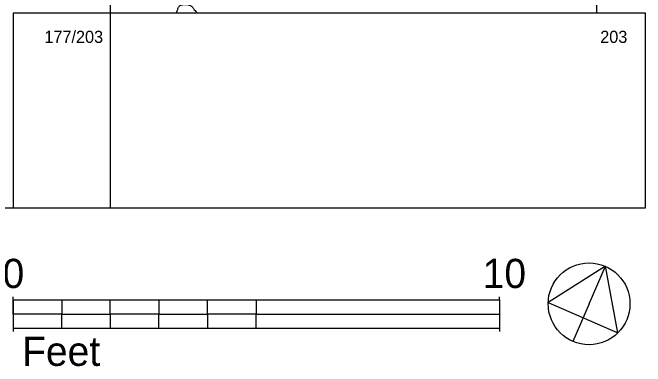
# Model space of a CAD drawing. Extents: x -290.1 to -249.4, y -285.3 to -250.8.
# Drawn here: x -272.01 to -259, y -285.26 to -277.99 of the extents above; entities that cross this region are included whole.
import ezdxf

# ---------------------------------------------------------------- set-up
doc = ezdxf.new("R2010")
doc.units = 0
for name, color, linetype in [('Compass', 7, 'Continuous'), ('Quadrats', 7, 'Continuous'), ('Scale', 7, 'Continuous'), ('Stone_Masonry', 7, 'Continuous'), ('Unit Numbers', 7, 'Continuous')]:
    doc.layers.add(name, color=color, linetype=linetype)

msp = doc.modelspace()

# ---------------------------------------------------------------- linework, layer by layer
at = {"layer": 'Compass'}
for q in [(-259.82, -283.203), (-260.493, -284.744)]:
    msp.add_line((-260.157, -283.973), q, dxfattribs=at)
msp.add_lwpolyline([(-259.82, -283.203), (-260.997, -283.944), (-259.564, -284.571), (-259.82, -283.203)], dxfattribs=at)
msp.add_circle((-260.157, -283.973), 0.841, dxfattribs=at)
at = {"layer": 'Quadrats'}
for p, q in [((-270, -274), (-270, -278)), ((-272, -278), (-272, -282)), ((-270, -278), (-272, -278)), ((-270, -278), (-270, -282)), ((-260, -278), (-270, -278))]:
    msp.add_line(p, q, dxfattribs=at)
msp.add_lwpolyline([(-260, -262), (-290, -262), (-290, -270), (-290, -272), (-290, -278), (-280, -278), (-280, -282), (-272, -282), (-270, -282), (-259, -282), (-259, -278), (-260, -278), (-260, -274), (-260, -272), (-260, -270), (-260, -262)], dxfattribs=at)
at = {"layer": 'Scale'}
for p, q in [((-272, -283.891), (-272, -283.833)), ((-262, -283.891), (-262, -283.833)), ((-272, -283.891), (-272, -284.481)), ((-272, -284.481), (-272, -284.541)), ((-262, -284.481), (-262, -284.541))]:
    msp.add_line(p, q, dxfattribs=at)
msp.add_lwpolyline([(-272, -283.891), (-271, -283.891), (-270, -283.891), (-269, -283.891), (-268, -283.891), (-267, -283.891), (-262, -283.891), (-262, -284.481), (-267, -284.481), (-268, -284.481), (-269, -284.481), (-270, -284.481), (-271, -284.481), (-272, -284.481)], dxfattribs=at)
for points in [[(-272, -283.891), (-271, -283.891), (-271, -284.187), (-272, -284.187)], [(-270, -283.891), (-269, -283.891), (-269, -284.187), (-270, -284.187)], [(-268, -283.891), (-267, -283.891), (-267, -284.187), (-268, -284.187)], [(-271, -284.187), (-270, -284.187), (-270, -284.481), (-271, -284.481)], [(-269, -284.187), (-268, -284.187), (-268, -284.481), (-269, -284.481)], [(-267, -284.187), (-262, -284.187), (-262, -284.481), (-267, -284.481)]]:
    msp.add_lwpolyline(points, close=True, dxfattribs=at)
at = {"layer": 'Stone_Masonry'}
for p, q in [((-268.64, -278), (-268.641, -278.003)), ((-268.225, -278), (-268.64, -278))]:
    msp.add_line(p, q, dxfattribs=at)
msp.add_open_spline([(-268.641, -278.003), (-268.634, -277.984), (-268.616, -277.941), (-268.603, -277.874), (-268.55, -277.831), (-268.48, -277.824), (-268.414, -277.825), (-268.346, -277.844), (-268.304, -277.885), (-268.275, -277.935), (-268.237, -277.966), (-268.228, -277.992), (-268.225, -278.001)], degree=3, dxfattribs=at)

# ---------------------------------------------------------------- texts
at = {"layer": 'Scale'}
for s, p in [('0', (-272.216, -283.649)), ('10', (-262.344, -283.649)), ('Feet', (-271.815, -285.249))]:
    msp.add_text(s, height=0.6, dxfattribs=at).set_placement(p)
at = {"layer": 'Unit Numbers'}
for s, p in [('177/203', (-271.357, -278.614)), ('203', (-259.928, -278.614))]:
    msp.add_text(s, height=0.25, dxfattribs=at).set_placement(p)

doc.saveas('drawing.dxf')
